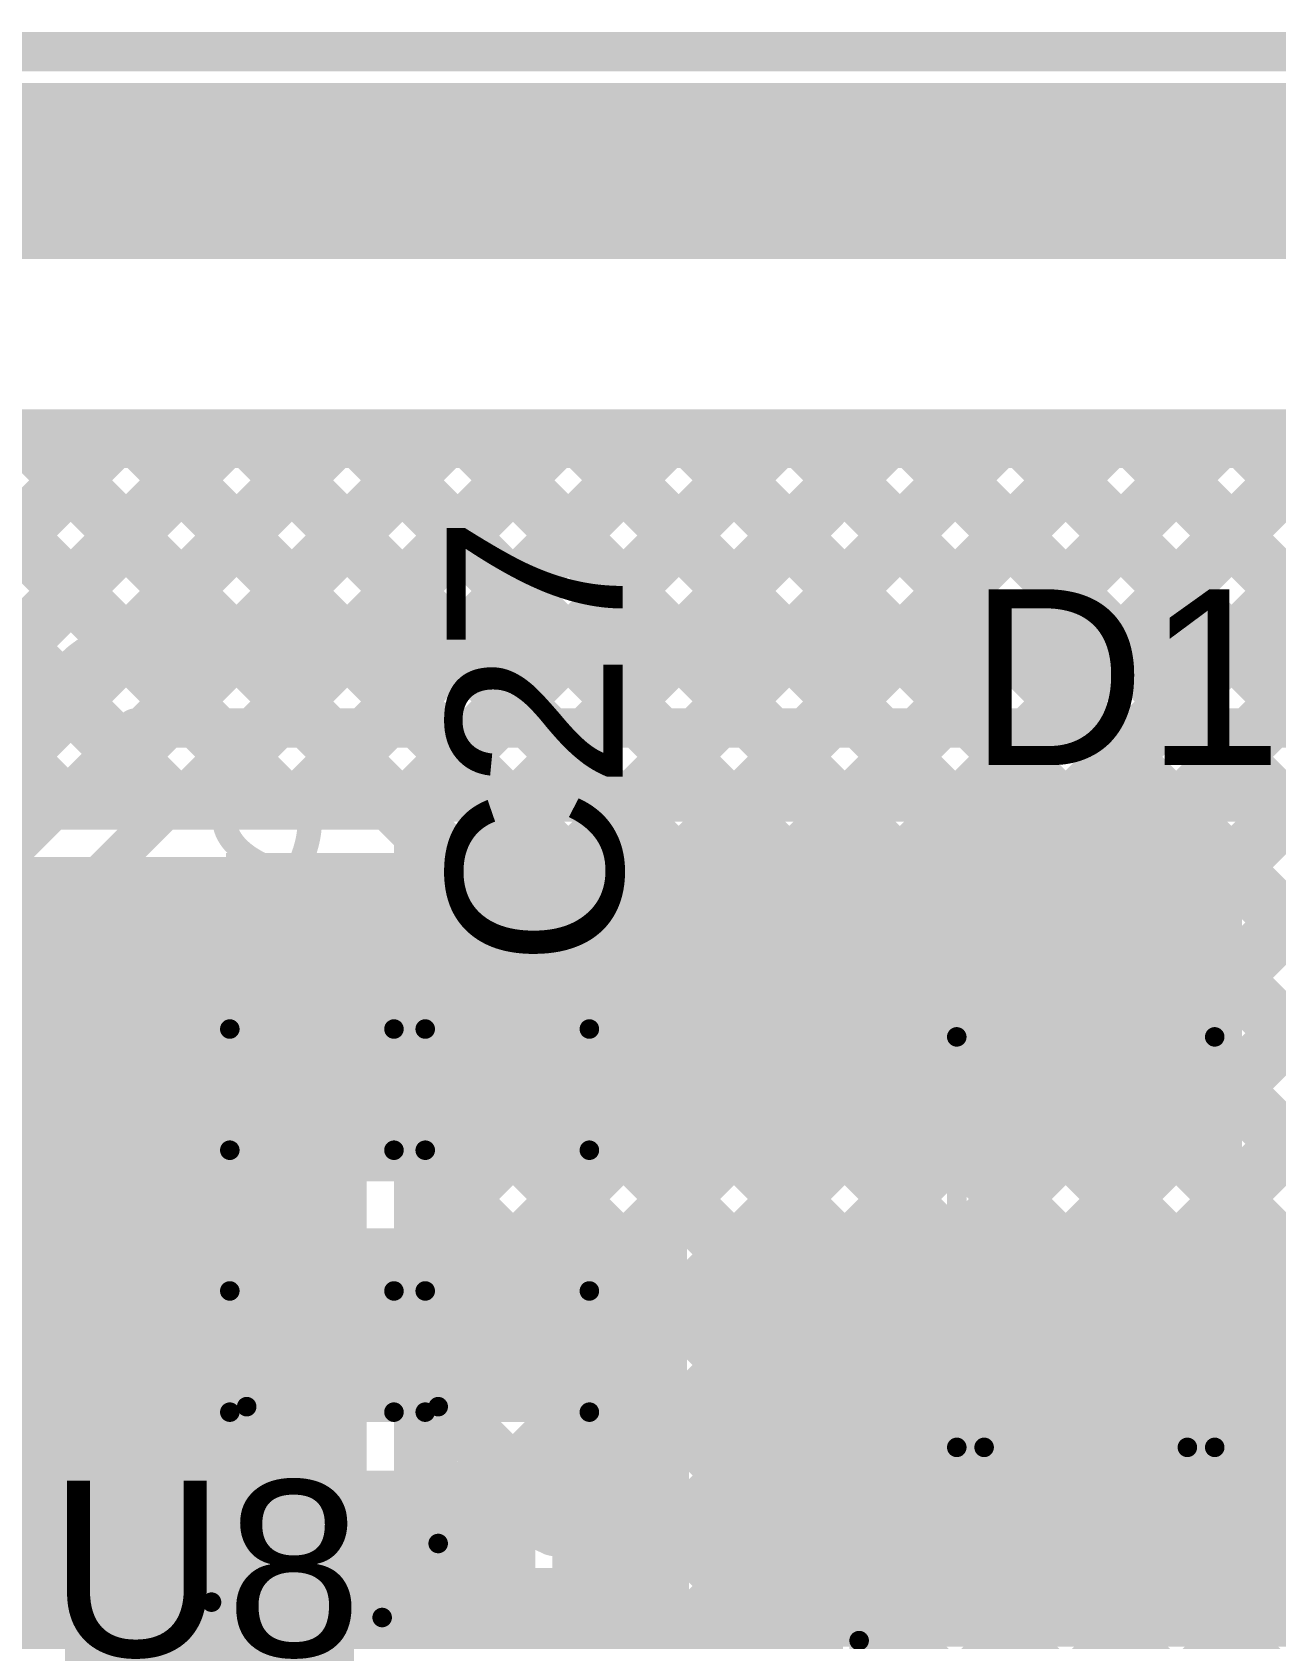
# Model space of a CAD drawing. Header units: millimetres. Extents: x -0.27 to 3.22, y -0.27 to 1.91.
# Drawn here: x 1.8704 to 2.1886, y 1.498 to 1.909 of the extents above; entities that cross this region are included whole.
import ezdxf

# ---------------------------------------------------------------- set-up
doc = ezdxf.new("R2010")
doc.units = ezdxf.units.MM
doc.header["$MEASUREMENT"] = 0
for name, color, linetype in [('BottomLayer', 5, 'Continuous'), ('BottomOverlay', 54, 'Continuous'), ('BottomPaste', 16, 'Continuous'), ('BottomSolder', 6, 'Continuous'), ('Mechanical2', 216, 'Continuous'), ('TopLayer', 1, 'Continuous'), ('TopOverlay', 2, 'Continuous'), ('TopPaste', 8, 'Continuous'), ('TopSolder', 216, 'Continuous'), ('ViaHoleLayer', 16, 'Continuous')]:
    doc.layers.add(name, color=color, linetype=linetype)
doc.styles.add('Arial', font='', dxfattribs={"height": 0.2})
doc.styles.get('Arial').set_extended_font_data('Arial')

# ---------------------------------------------------------------- blocks, each defined once
blk = doc.blocks.new('SOT23_5_12')
at = {"layer": 'TopLayer'}
for points in [[(-0.02921, 0.05287), (-0.02921, 0.02587), (-0.06921, 0.02587), (-0.06921, 0.05287)], [(0.06921, 0.05287), (0.06921, 0.02587), (0.02921, 0.02587), (0.02921, 0.05287)], [(-0.02921, 0.0135), (-0.02921, -0.0135), (-0.06921, -0.0135), (-0.06921, 0.0135)], [(-0.02921, -0.02587), (-0.02921, -0.05287), (-0.06921, -0.05287), (-0.06921, -0.02587)], [(0.06921, -0.02587), (0.06921, -0.05287), (0.02921, -0.05287), (0.02921, -0.02587)]]:
    blk.add_hatch(color=1, dxfattribs=at).paths.add_polyline_path(points)
at = {"layer": 'TopPaste'}
for points in [[(-0.02921, 0.05287), (-0.02921, 0.02587), (-0.06921, 0.02587), (-0.06921, 0.05287)], [(0.06921, 0.05287), (0.06921, 0.02587), (0.02921, 0.02587), (0.02921, 0.05287)], [(-0.02921, 0.0135), (-0.02921, -0.0135), (-0.06921, -0.0135), (-0.06921, 0.0135)], [(-0.02921, -0.02587), (-0.02921, -0.05287), (-0.06921, -0.05287), (-0.06921, -0.02587)], [(0.06921, -0.02587), (0.06921, -0.05287), (0.02921, -0.05287), (0.02921, -0.02587)]]:
    blk.add_hatch(color=8, dxfattribs=at).paths.add_polyline_path(points)
at = {"layer": 'TopSolder'}
for points in [[(-0.02521, 0.05687), (-0.02521, 0.02187), (-0.07321, 0.02187), (-0.07321, 0.05687)], [(0.07321, 0.05687), (0.07321, 0.02187), (0.02521, 0.02187), (0.02521, 0.05687)], [(-0.02521, 0.0175), (-0.02521, -0.0175), (-0.07321, -0.0175), (-0.07321, 0.0175)], [(-0.02521, -0.02187), (-0.02521, -0.05687), (-0.07321, -0.05687), (-0.07321, -0.02187)], [(0.07321, -0.02187), (0.07321, -0.05687), (0.02521, -0.05687), (0.02521, -0.02187)]]:
    blk.add_hatch(color=216, dxfattribs=at).paths.add_polyline_path(points)
at = {"layer": 'TopOverlay'}
for points, const_width in [([(-0.05076, 0.066, 1), (-0.05924, 0.066, 1)], 0.01), ([(-0.06174, 0.066, 1), (-0.05674, 0.066, 1)], 0.005), ([(-0.05326, 0.066, 1), (-0.04826, 0.066, 1)], 0.005), ([(-0.02881, 0.06102, 1), (-0.02631, 0.06102, 1)], 0.0025), ([(0.03221, 0.06102, 1), (0.03471, 0.06102, 1)], 0.0025), ([(0.03054, 0.01437, 1), (0.03304, 0.01437, 1)], 0.0025), ([(0.03054, -0.01319, 1), (0.03304, -0.01319, 1)], 0.0025), ([(-0.03471, -0.06102, 1), (-0.03221, -0.06102, 1)], 0.0025), ([(0.03221, -0.06102, 1), (0.03471, -0.06102, 1)], 0.0025)]:
    blk.add_lwpolyline(points, format="xyb", close=True, dxfattribs=dict(at, const_width=const_width))
at = {"layer": 'TopOverlay', "const_width": 0.005}
for points in [[(0.03346, 0.06102), (-0.02756, 0.06102)], [(0.03179, -0.01319), (0.03179, 0.01437)], [(0.03346, -0.06102), (-0.03346, -0.06102)]]:
    blk.add_lwpolyline(points, dxfattribs=at)
blk = doc.blocks.new('SOT23_3_B_157')
at = {"layer": 'BottomLayer'}
for points in [[(-0.02166, 0.02657), (-0.05316, 0.02657), (-0.05316, 0.05807), (-0.02166, 0.05807)], [(0.05314, 0.02657), (0.02165, 0.02657), (0.02165, 0.05807), (0.05314, 0.05807)], [(0.01574, -0.05807), (-0.01575, -0.05807), (-0.01575, -0.02657), (0.01574, -0.02657)]]:
    blk.add_hatch(color=5, dxfattribs=at).paths.add_polyline_path(points)
at = {"layer": 'BottomPaste'}
for points in [[(-0.02166, 0.02657), (-0.05316, 0.02657), (-0.05316, 0.05807), (-0.02166, 0.05807)], [(0.05314, 0.02657), (0.02165, 0.02657), (0.02165, 0.05807), (0.05314, 0.05807)], [(0.01574, -0.05807), (-0.01575, -0.05807), (-0.01575, -0.02657), (0.01574, -0.02657)]]:
    blk.add_hatch(color=16, dxfattribs=at).paths.add_polyline_path(points)
at = {"layer": 'BottomSolder'}
for points in [[(-0.01766, 0.02257), (-0.05716, 0.02257), (-0.05716, 0.06207), (-0.01766, 0.06207)], [(0.05714, 0.02257), (0.01765, 0.02257), (0.01765, 0.06207), (0.05714, 0.06207)], [(0.01974, -0.06207), (-0.01975, -0.06207), (-0.01975, -0.02257), (0.01974, -0.02257)]]:
    blk.add_hatch(color=6, dxfattribs=at).paths.add_polyline_path(points)
at = {"layer": 'BottomOverlay'}
for points, const_width in [([(-0.062, 0.044, 1), (-0.068, 0.044, 1)], 0.00984), ([(-0.07046, 0.044, 1), (-0.06554, 0.044, 1)], 0.00492), ([(-0.06446, 0.044, 1), (-0.05954, 0.044, 1)], 0.00492), ([(-0.01226, 0.029, 1), (-0.00976, 0.029, 1)], 0.0025), ([(0.00974, 0.029, 1), (0.01224, 0.029, 1)], 0.0025), ([(-0.06226, 0.02, 1), (-0.05976, 0.02, 1)], 0.0025), ([(0.05974, 0.02, 1), (0.06224, 0.02, 1)], 0.0025), ([(-0.06226, -0.029, 1), (-0.05976, -0.029, 1)], 0.0025), ([(-0.06226, -0.029, 1), (-0.05976, -0.029, 1)], 0.0025), ([(-0.02726, -0.029, 1), (-0.02476, -0.029, 1)], 0.0025), ([(0.02474, -0.029, 1), (0.02724, -0.029, 1)], 0.0025), ([(0.05974, -0.029, 1), (0.06224, -0.029, 1)], 0.0025), ([(0.05974, -0.029, 1), (0.06224, -0.029, 1)], 0.0025)]:
    blk.add_lwpolyline(points, format="xyb", close=True, dxfattribs=dict(at, const_width=const_width))
at = {"layer": 'BottomOverlay', "const_width": 0.005}
for points in [[(-0.01101, 0.029), (0.01099, 0.029)], [(-0.06101, 0.02), (-0.06101, -0.029)], [(0.06099, 0.02), (0.06099, -0.029)], [(-0.06101, -0.029), (-0.02601, -0.029)], [(0.02599, -0.029), (0.06099, -0.029)]]:
    blk.add_lwpolyline(points, dxfattribs=at)
blk = doc.blocks.new('SOD123_160')
at = {"layer": 'TopLayer'}
for points in [[(-0.07972, 0.0187), (-0.04429, 0.0187), (-0.04429, -0.0187), (-0.07972, -0.0187)], [(0.04429, 0.0187), (0.07972, 0.0187), (0.07972, -0.0187), (0.04429, -0.0187)]]:
    blk.add_hatch(color=1, dxfattribs=at).paths.add_polyline_path(points)
at = {"layer": 'TopOverlay'}
for points in [[(0.051, 0.022), (0.087, 0.022), (0.087, 0.035), (0.051, 0.035)], [(0.11, 0.035), (0.08311, 0.035), (0.08311, -0.035), (0.11, -0.035)], [(0.051, -0.035), (0.087, -0.035), (0.087, -0.022), (0.051, -0.022)]]:
    blk.add_hatch(color=2, dxfattribs=at).paths.add_polyline_path(points)
at = {"layer": 'TopPaste'}
for points in [[(-0.07972, 0.0187), (-0.04429, 0.0187), (-0.04429, -0.0187), (-0.07972, -0.0187)], [(0.04429, 0.0187), (0.07972, 0.0187), (0.07972, -0.0187), (0.04429, -0.0187)]]:
    blk.add_hatch(color=8, dxfattribs=at).paths.add_polyline_path(points)
at = {"layer": 'TopSolder'}
for points in [[(-0.08372, 0.0227), (-0.04029, 0.0227), (-0.04029, -0.0227), (-0.08372, -0.0227)], [(0.04029, 0.0227), (0.08372, 0.0227), (0.08372, -0.0227), (0.04029, -0.0227)]]:
    blk.add_hatch(color=216, dxfattribs=at).paths.add_polyline_path(points)
at = {"layer": 'TopOverlay', "const_width": 0.005}
for points in [[(-0.054, 0.033), (-0.054, 0.026)], [(-0.054, 0.033), (0.051, 0.033)], [(-0.054, -0.026), (-0.054, -0.033)], [(-0.054, -0.033), (0.051, -0.033)]]:
    blk.add_lwpolyline(points, dxfattribs=at)
at = {"layer": 'TopOverlay', "const_width": 0.0025}
for points in [[(-0.05525, 0.033, 1), (-0.05275, 0.033, 1)], [(-0.05525, 0.033, 1), (-0.05275, 0.033, 1)], [(0.04975, 0.033, 1), (0.05225, 0.033, 1)], [(-0.05525, 0.026, 1), (-0.05275, 0.026, 1)], [(-0.05525, -0.026, 1), (-0.05275, -0.026, 1)], [(-0.05525, -0.033, 1), (-0.05275, -0.033, 1)], [(-0.05525, -0.033, 1), (-0.05275, -0.033, 1)], [(0.04975, -0.033, 1), (0.05225, -0.033, 1)]]:
    blk.add_lwpolyline(points, format="xyb", close=True, dxfattribs=at)
blk = doc.blocks.new('C__0603_163')
at = {"layer": 'TopLayer'}
for points in [[(-0.015, 0.0175), (-0.015, -0.0175), (-0.045, -0.0175), (-0.045, 0.0175)], [(0.045, 0.0175), (0.045, -0.0175), (0.015, -0.0175), (0.015, 0.0175)]]:
    blk.add_hatch(color=1, dxfattribs=at).paths.add_polyline_path(points)
at = {"layer": 'TopPaste'}
for points in [[(-0.015, 0.0175), (-0.015, -0.0175), (-0.045, -0.0175), (-0.045, 0.0175)], [(0.045, 0.0175), (0.045, -0.0175), (0.015, -0.0175), (0.015, 0.0175)]]:
    blk.add_hatch(color=8, dxfattribs=at).paths.add_polyline_path(points)
at = {"layer": 'TopSolder'}
for points in [[(-0.01264, 0.01986), (-0.01264, -0.01986), (-0.04736, -0.01986), (-0.04736, 0.01986)], [(0.04736, 0.01986), (0.04736, -0.01986), (0.01264, -0.01986), (0.01264, 0.01986)]]:
    blk.add_hatch(color=216, dxfattribs=at).paths.add_polyline_path(points)
at = {"layer": 'TopOverlay', "const_width": 0.005}
for points in [[(-0.049, -0.021), (-0.049, 0.021)], [(-0.018, 0.021), (-0.049, 0.021)], [(0.049, 0.021), (0.018, 0.021)], [(0.049, -0.021), (0.049, 0.021)], [(-0.018, -0.021), (-0.049, -0.021)], [(0.049, -0.021), (0.018, -0.021)]]:
    blk.add_lwpolyline(points, dxfattribs=at)
at = {"layer": 'TopOverlay', "const_width": 0.0025}
for points in [[(-0.05025, 0.021, 1), (-0.04775, 0.021, 1)], [(-0.05025, 0.021, 1), (-0.04775, 0.021, 1)], [(-0.01925, 0.021, 1), (-0.01675, 0.021, 1)], [(0.01675, 0.021, 1), (0.01925, 0.021, 1)], [(0.04775, 0.021, 1), (0.05025, 0.021, 1)], [(0.04775, 0.021, 1), (0.05025, 0.021, 1)], [(-0.05025, -0.021, 1), (-0.04775, -0.021, 1)], [(-0.05025, -0.021, 1), (-0.04775, -0.021, 1)], [(-0.01925, -0.021, 1), (-0.01675, -0.021, 1)], [(0.01675, -0.021, 1), (0.01925, -0.021, 1)], [(0.04775, -0.021, 1), (0.05025, -0.021, 1)], [(0.04775, -0.021, 1), (0.05025, -0.021, 1)]]:
    blk.add_lwpolyline(points, format="xyb", close=True, dxfattribs=at)
blk = doc.blocks.new('C__0603_166')
at = {"layer": 'TopLayer'}
for points in [[(-0.015, 0.0175), (-0.015, -0.0175), (-0.045, -0.0175), (-0.045, 0.0175)], [(0.045, 0.0175), (0.045, -0.0175), (0.015, -0.0175), (0.015, 0.0175)]]:
    blk.add_hatch(color=1, dxfattribs=at).paths.add_polyline_path(points)
at = {"layer": 'TopPaste'}
for points in [[(-0.015, 0.0175), (-0.015, -0.0175), (-0.045, -0.0175), (-0.045, 0.0175)], [(0.045, 0.0175), (0.045, -0.0175), (0.015, -0.0175), (0.015, 0.0175)]]:
    blk.add_hatch(color=8, dxfattribs=at).paths.add_polyline_path(points)
at = {"layer": 'TopSolder'}
for points in [[(-0.01264, 0.01986), (-0.01264, -0.01986), (-0.04736, -0.01986), (-0.04736, 0.01986)], [(0.04736, 0.01986), (0.04736, -0.01986), (0.01264, -0.01986), (0.01264, 0.01986)]]:
    blk.add_hatch(color=216, dxfattribs=at).paths.add_polyline_path(points)
at = {"layer": 'TopOverlay', "const_width": 0.005}
for points in [[(-0.018, 0.021), (-0.049, 0.021)], [(-0.049, -0.021), (-0.049, 0.021)], [(0.049, 0.021), (0.018, 0.021)], [(0.049, -0.021), (0.049, 0.021)], [(-0.018, -0.021), (-0.049, -0.021)], [(0.049, -0.021), (0.018, -0.021)]]:
    blk.add_lwpolyline(points, dxfattribs=at)
at = {"layer": 'TopOverlay', "const_width": 0.0025}
for points in [[(-0.05025, 0.021, 1), (-0.04775, 0.021, 1)], [(-0.05025, 0.021, 1), (-0.04775, 0.021, 1)], [(-0.01925, 0.021, 1), (-0.01675, 0.021, 1)], [(0.01675, 0.021, 1), (0.01925, 0.021, 1)], [(0.04775, 0.021, 1), (0.05025, 0.021, 1)], [(0.04775, 0.021, 1), (0.05025, 0.021, 1)], [(-0.05025, -0.021, 1), (-0.04775, -0.021, 1)], [(-0.05025, -0.021, 1), (-0.04775, -0.021, 1)], [(-0.01925, -0.021, 1), (-0.01675, -0.021, 1)], [(0.01675, -0.021, 1), (0.01925, -0.021, 1)], [(0.04775, -0.021, 1), (0.05025, -0.021, 1)], [(0.04775, -0.021, 1), (0.05025, -0.021, 1)]]:
    blk.add_lwpolyline(points, format="xyb", close=True, dxfattribs=at)

msp = doc.modelspace()

# ---------------------------------------------------------------- hatches: boundary and pattern name
at = {"layer": 'BottomLayer'}
for points in [[(1.831, 1.485), (1.956, 1.485), (1.956, 1.698), (1.831, 1.698)], [(1.761, 1.485), (1.92, 1.485), (1.92, 1.516), (1.761, 1.516)]]:
    msp.add_hatch(color=5, dxfattribs=at).paths.add_polyline_path(points)
h = msp.add_hatch(color=5, dxfattribs=at)
edge = h.paths.add_edge_path()
edge.add_arc((1.937, 1.68), 0.01181, 0, 360)
at = {"layer": 'TopLayer'}
for points in [[(-0.081, 1.851), (3.207, 1.851), (3.207, 1.896), (-0.081, 1.896)], [(1.92, 1.615), (2.18, 1.615), (2.18, 1.699), (1.92, 1.699)], [(1.92, 1.557), (2.016, 1.557), (2.016, 1.603), (1.92, 1.603)], [(2.007, 1.466), (2.038, 1.466), (2.038, 1.603), (2.007, 1.603)], [(2.045, 1.496), (2.475, 1.496), (2.475, 1.603), (2.045, 1.603)], [(1.82, 1.495), (1.996, 1.495), (1.996, 1.541), (1.82, 1.541)]]:
    msp.add_hatch(color=1, dxfattribs=at).paths.add_polyline_path(points)
h = msp.add_hatch(color=1, dxfattribs=at)
edge = h.paths.add_edge_path()
edge.add_arc((1.937, 1.68), 0.01181, 0, 360)
at = {"layer": 'ViaHoleLayer'}
h = msp.add_hatch(color=16, dxfattribs=at)
edge = h.paths.add_edge_path()
edge.add_arc((1.937, 1.68), 0.00591, 0, 360)

# ---------------------------------------------------------------- linework, layer by layer
at = {"layer": 'BottomLayer'}
for points, const_width in [([(1.7555, 1.805), (2.6315, 1.805)], 0.015), ([(1.76244, 1.6765), (1.89094, 1.805)], 0.015), ([(1.78481, 1.805), (1.87731, 1.7125)], 0.015), ([(1.81309, 1.805), (1.90559, 1.7125)], 0.015), ([(1.82672, 1.7125), (1.91922, 1.805)], 0.015), ([(1.84138, 1.805), (1.93388, 1.7125)], 0.015), ([(1.85501, 1.7125), (1.94751, 1.805)], 0.015), ([(1.86966, 1.805), (1.96216, 1.7125)], 0.015), ([(1.88329, 1.7125), (1.97579, 1.805)], 0.015), ([(1.89795, 1.805), (2.65155, 1.05139)], 0.015), ([(1.91158, 1.7125), (2.00408, 1.805)], 0.015), ([(1.92623, 1.805), (2.66561, 1.06562)], 0.015), ([(1.93986, 1.7125), (2.03236, 1.805)], 0.015), ([(1.95452, 1.805), (2.68416, 1.07535)], 0.015), ([(1.96815, 1.7125), (2.06065, 1.805)], 0.015), ([(1.9705, 1.54515), (2.23035, 1.805)], 0.015), ([(1.9705, 1.57343), (2.20207, 1.805)], 0.015), ([(1.9705, 1.68657), (2.08893, 1.805)], 0.015), ([(1.9705, 1.65829), (2.11721, 1.805)], 0.015), ([(1.9705, 1.60172), (2.17378, 1.805)], 0.015), ([(1.9705, 1.63), (2.1455, 1.805)], 0.015), ([(1.9828, 1.805), (2.6849, 1.1029)], 0.015), ([(1.98438, 1.53075), (2.25864, 1.805)], 0.015), ([(2.00857, 1.52665), (2.28692, 1.805)], 0.015), ([(2.01108, 1.805), (2.6849, 1.13118)], 0.015), ([(2.0196, 1.5094), (2.3152, 1.805)], 0.015), ([(2.02215, 1.45537), (2.37177, 1.805)], 0.015), ([(2.02215, 1.48366), (2.34349, 1.805)], 0.015), ([(2.02215, 1.3988), (2.42834, 1.805)], 0.015), ([(2.02215, 1.37052), (2.45663, 1.805)], 0.015), ([(2.02215, 1.42709), (2.40006, 1.805)], 0.015), ([(2.02215, 1.34224), (2.48491, 1.805)], 0.015), ([(2.03937, 1.805), (2.6849, 1.15947)], 0.015), ([(2.06765, 1.805), (2.6849, 1.18775)], 0.015), ([(2.09594, 1.805), (2.6849, 1.21604)], 0.015), ([(2.12422, 1.805), (2.6849, 1.24432)], 0.015), ([(2.15251, 1.805), (2.6849, 1.2726)], 0.015), ([(2.18079, 1.805), (2.6849, 1.30089)], 0.015), ([(1.8165, 1.7125), (1.9705, 1.7125)], 0.015), ([(1.96216, 1.7125), (1.9705, 1.70416)], 0.015), ([(1.9705, 1.52665), (1.9705, 1.7125)], 0.015), ([(1.9705, 1.70416), (2.64201, 1.03265)], 0.015), ([(1.9705, 1.67588), (2.63895, 1.00743)], 0.015), ([(1.9705, 1.64759), (2.68159, 0.9365)], 0.015), ([(1.9705, 1.61931), (2.65331, 0.9365)], 0.015), ([(1.9705, 1.59103), (2.62503, 0.9365)], 0.015), ([(1.9705, 1.56274), (2.00659, 1.52665)], 0.015), ([(1.9705, 1.53446), (1.97606, 1.5289)], 0.015), ([(2.00424, 1.52665), (2.01789, 1.52665)], 0.015), ([(2.01789, 1.51299), (2.01789, 1.52665)], 0.015), ([(2.01789, 1.51535), (2.59674, 0.9365)], 0.015), ([(1.98765, 0.95635), (1.98765, 1.4964)], 0.04), ([(2.02215, 0.97064), (2.02215, 1.4964)], 0.015)]:
    msp.add_lwpolyline(points, dxfattribs=dict(at, const_width=const_width))
for points, const_width in [([(1.86591, 1.805, 1), (1.87341, 1.805, 1)], 0.0075), ([(1.88719, 1.805, 1), (1.89469, 1.805, 1)], 0.0075), ([(1.8942, 1.805, 1), (1.9017, 1.805, 1)], 0.0075), ([(1.91547, 1.805, 1), (1.92297, 1.805, 1)], 0.0075), ([(1.92248, 1.805, 1), (1.92998, 1.805, 1)], 0.0075), ([(1.94376, 1.805, 1), (1.95126, 1.805, 1)], 0.0075), ([(1.95077, 1.805, 1), (1.95827, 1.805, 1)], 0.0075), ([(1.97204, 1.805, 1), (1.97954, 1.805, 1)], 0.0075), ([(1.97905, 1.805, 1), (1.98655, 1.805, 1)], 0.0075), ([(2.00033, 1.805, 1), (2.00783, 1.805, 1)], 0.0075), ([(2.00733, 1.805, 1), (2.01483, 1.805, 1)], 0.0075), ([(2.02861, 1.805, 1), (2.03611, 1.805, 1)], 0.0075), ([(2.03562, 1.805, 1), (2.04312, 1.805, 1)], 0.0075), ([(2.0569, 1.805, 1), (2.0644, 1.805, 1)], 0.0075), ([(2.0639, 1.805, 1), (2.0714, 1.805, 1)], 0.0075), ([(2.08518, 1.805, 1), (2.09268, 1.805, 1)], 0.0075), ([(2.09219, 1.805, 1), (2.09969, 1.805, 1)], 0.0075), ([(2.11346, 1.805, 1), (2.12096, 1.805, 1)], 0.0075), ([(2.12047, 1.805, 1), (2.12797, 1.805, 1)], 0.0075), ([(2.14175, 1.805, 1), (2.14925, 1.805, 1)], 0.0075), ([(2.14876, 1.805, 1), (2.15626, 1.805, 1)], 0.0075), ([(2.17003, 1.805, 1), (2.17753, 1.805, 1)], 0.0075), ([(2.17704, 1.805, 1), (2.18454, 1.805, 1)], 0.0075), ([(1.87356, 1.7125, 1), (1.88106, 1.7125, 1)], 0.0075), ([(1.87954, 1.7125, 1), (1.88704, 1.7125, 1)], 0.0075), ([(1.90184, 1.7125, 1), (1.90934, 1.7125, 1)], 0.0075), ([(1.90783, 1.7125, 1), (1.91533, 1.7125, 1)], 0.0075), ([(1.93013, 1.7125, 1), (1.93763, 1.7125, 1)], 0.0075), ([(1.93611, 1.7125, 1), (1.94361, 1.7125, 1)], 0.0075), ([(1.95841, 1.7125, 1), (1.96591, 1.7125, 1)], 0.0075), ([(1.95841, 1.7125, 1), (1.96591, 1.7125, 1)], 0.0075), ([(1.9644, 1.7125, 1), (1.9719, 1.7125, 1)], 0.0075), ([(1.96675, 1.7125, 1), (1.97425, 1.7125, 1)], 0.0075), ([(1.96675, 1.7125, 1), (1.97425, 1.7125, 1)], 0.0075), ([(1.96675, 1.70416, 1), (1.97425, 1.70416, 1)], 0.0075), ([(1.96675, 1.70416, 1), (1.97425, 1.70416, 1)], 0.0075), ([(1.96675, 1.68657, 1), (1.97425, 1.68657, 1)], 0.0075), ([(1.96675, 1.67588, 1), (1.97425, 1.67588, 1)], 0.0075), ([(1.96675, 1.65829, 1), (1.97425, 1.65829, 1)], 0.0075), ([(1.96675, 1.64759, 1), (1.97425, 1.64759, 1)], 0.0075), ([(1.96675, 1.63, 1), (1.97425, 1.63, 1)], 0.0075), ([(1.96675, 1.61931, 1), (1.97425, 1.61931, 1)], 0.0075), ([(1.96675, 1.60172, 1), (1.97425, 1.60172, 1)], 0.0075), ([(1.96675, 1.59103, 1), (1.97425, 1.59103, 1)], 0.0075), ([(1.96675, 1.57343, 1), (1.97425, 1.57343, 1)], 0.0075), ([(1.96675, 1.56274, 1), (1.97425, 1.56274, 1)], 0.0075), ([(1.96675, 1.54515, 1), (1.97425, 1.54515, 1)], 0.0075), ([(1.96675, 1.53446, 1), (1.97425, 1.53446, 1)], 0.0075), ([(1.98063, 1.53075, 1), (1.98813, 1.53075, 1)], 0.0075), ([(1.96675, 1.52665, 1), (1.97425, 1.52665, 1)], 0.0075), ([(1.9673, 1.52665, 1), (1.9748, 1.52665, 1)], 0.0075), ([(1.97231, 1.5289, 1), (1.97981, 1.5289, 1)], 0.0075), ([(2.00049, 1.52665, 1), (2.00799, 1.52665, 1)], 0.0075), ([(2.00049, 1.52665, 1), (2.00799, 1.52665, 1)], 0.0075), ([(2.00284, 1.52665, 1), (2.01034, 1.52665, 1)], 0.0075), ([(2.00482, 1.52665, 1), (2.01232, 1.52665, 1)], 0.0075), ([(2.01414, 1.52665, 1), (2.02164, 1.52665, 1)], 0.0075), ([(2.01414, 1.52665, 1), (2.02164, 1.52665, 1)], 0.0075), ([(2.01414, 1.51535, 1), (2.02164, 1.51535, 1)], 0.0075), ([(2.01414, 1.51299, 1), (2.02164, 1.51299, 1)], 0.0075), ([(2.01414, 1.51299, 1), (2.02164, 1.51299, 1)], 0.0075), ([(2.01585, 1.5094, 1), (2.02335, 1.5094, 1)], 0.0075), ([(1.97765, 1.4964, 1), (1.99765, 1.4964, 1)], 0.02), ([(2.0184, 1.4964, 1), (2.0259, 1.4964, 1)], 0.0075), ([(2.0184, 1.4964, 1), (2.0259, 1.4964, 1)], 0.0075)]:
    msp.add_lwpolyline(points, format="xyb", close=True, dxfattribs=dict(at, const_width=const_width))
at = {"layer": 'BottomLayer', "const_width": 0.015}
for points in [[(1.97105, 1.52665, -0.256258), (2.00424, 1.52665)], [(2.01789, 1.51299, -0.126092), (2.02215, 1.4964)]]:
    msp.add_lwpolyline(points, format="xyb", dxfattribs=at)
at = {"layer": 'Mechanical2', "const_width": 0.01}
msp.add_lwpolyline([(-0.087, 1.904), (3.215, 1.904)], dxfattribs=at)
at = {"layer": 'TopLayer'}
for points, const_width in [([(1.8475, 1.805), (3.03251, 1.805)], 0.015), ([(1.8475, 1.76156), (1.89094, 1.805)], 0.015), ([(1.8475, 1.73328), (1.91922, 1.805)], 0.015), ([(1.86966, 1.805), (1.92416, 1.7505)], 0.015), ([(1.89253, 1.75002), (1.94751, 1.805)], 0.015), ([(1.89795, 1.805), (1.95245, 1.7505)], 0.015), ([(1.92129, 1.7505), (1.97579, 1.805)], 0.015), ([(1.92623, 1.805), (1.98073, 1.7505)], 0.015), ([(1.94958, 1.7505), (2.00408, 1.805)], 0.015), ([(1.95452, 1.805), (2.00902, 1.7505)], 0.015), ([(1.97786, 1.7505), (2.03236, 1.805)], 0.015), ([(1.9828, 1.805), (2.0373, 1.7505)], 0.015), ([(2.00615, 1.7505), (2.06065, 1.805)], 0.015), ([(2.01108, 1.805), (2.06558, 1.7505)], 0.015), ([(2.03443, 1.7505), (2.08893, 1.805)], 0.015), ([(2.03937, 1.805), (2.09387, 1.7505)], 0.015), ([(2.06271, 1.7505), (2.11721, 1.805)], 0.015), ([(2.06765, 1.805), (2.12215, 1.7505)], 0.015), ([(2.091, 1.7505), (2.1455, 1.805)], 0.015), ([(2.09594, 1.805), (2.15044, 1.7505)], 0.015), ([(2.11928, 1.7505), (2.17378, 1.805)], 0.015), ([(2.12422, 1.805), (2.17872, 1.7505)], 0.015), ([(2.14757, 1.7505), (2.20207, 1.805)], 0.015), ([(2.15251, 1.805), (2.20701, 1.7505)], 0.015), ([(2.17585, 1.7505), (2.23035, 1.805)], 0.015), ([(2.18079, 1.805), (2.23529, 1.7505)], 0.015), ([(1.8475, 1.79888), (1.8959, 1.75048)], 0.015), ([(1.8475, 1.77059), (1.87817, 1.73993)], 0.015), ([(1.89681, 1.7505), (2.796, 1.7505)], 0.015), ([(1.8475, 1.70926), (1.88303, 1.74479)], 0.015), ([(1.8475, 1.74231), (1.86402, 1.72579)], 0.015), ([(1.70518, 1.53936), (1.89681, 1.731)], 0.01), ([(1.89681, 1.731), (2.796, 1.731)], 0.01), ([(1.714, 1.51968), (1.90633, 1.712)], 0.01), ([(1.90633, 1.712), (2.604, 1.712)], 0.01), ([(1.803, 1.575), (1.942, 1.575)], 0.022)]:
    msp.add_lwpolyline(points, dxfattribs=dict(at, const_width=const_width))
for points, const_width in [([(1.86591, 1.805, 1), (1.87341, 1.805, 1)], 0.0075), ([(1.88719, 1.805, 1), (1.89469, 1.805, 1)], 0.0075), ([(1.8942, 1.805, 1), (1.9017, 1.805, 1)], 0.0075), ([(1.91547, 1.805, 1), (1.92297, 1.805, 1)], 0.0075), ([(1.92248, 1.805, 1), (1.92998, 1.805, 1)], 0.0075), ([(1.94376, 1.805, 1), (1.95126, 1.805, 1)], 0.0075), ([(1.95077, 1.805, 1), (1.95827, 1.805, 1)], 0.0075), ([(1.97204, 1.805, 1), (1.97954, 1.805, 1)], 0.0075), ([(1.97905, 1.805, 1), (1.98655, 1.805, 1)], 0.0075), ([(2.00033, 1.805, 1), (2.00783, 1.805, 1)], 0.0075), ([(2.00733, 1.805, 1), (2.01483, 1.805, 1)], 0.0075), ([(2.02861, 1.805, 1), (2.03611, 1.805, 1)], 0.0075), ([(2.03562, 1.805, 1), (2.04312, 1.805, 1)], 0.0075), ([(2.0569, 1.805, 1), (2.0644, 1.805, 1)], 0.0075), ([(2.0639, 1.805, 1), (2.0714, 1.805, 1)], 0.0075), ([(2.08518, 1.805, 1), (2.09268, 1.805, 1)], 0.0075), ([(2.09219, 1.805, 1), (2.09969, 1.805, 1)], 0.0075), ([(2.11346, 1.805, 1), (2.12096, 1.805, 1)], 0.0075), ([(2.12047, 1.805, 1), (2.12797, 1.805, 1)], 0.0075), ([(2.14175, 1.805, 1), (2.14925, 1.805, 1)], 0.0075), ([(2.14876, 1.805, 1), (2.15626, 1.805, 1)], 0.0075), ([(2.17003, 1.805, 1), (2.17753, 1.805, 1)], 0.0075), ([(2.17704, 1.805, 1), (2.18454, 1.805, 1)], 0.0075), ([(1.88878, 1.75002, 1), (1.89628, 1.75002, 1)], 0.0075), ([(1.89215, 1.75048, 1), (1.89965, 1.75048, 1)], 0.0075), ([(1.89306, 1.7505, 1), (1.90056, 1.7505, 1)], 0.0075), ([(1.89306, 1.7505, 1), (1.90056, 1.7505, 1)], 0.0075), ([(1.89306, 1.7505, 1), (1.90056, 1.7505, 1)], 0.0075), ([(1.91754, 1.7505, 1), (1.92504, 1.7505, 1)], 0.0075), ([(1.92041, 1.7505, 1), (1.92791, 1.7505, 1)], 0.0075), ([(1.94583, 1.7505, 1), (1.95333, 1.7505, 1)], 0.0075), ([(1.9487, 1.7505, 1), (1.9562, 1.7505, 1)], 0.0075), ([(1.97411, 1.7505, 1), (1.98161, 1.7505, 1)], 0.0075), ([(1.97698, 1.7505, 1), (1.98448, 1.7505, 1)], 0.0075), ([(2.0024, 1.7505, 1), (2.0099, 1.7505, 1)], 0.0075), ([(2.00527, 1.7505, 1), (2.01277, 1.7505, 1)], 0.0075), ([(2.03068, 1.7505, 1), (2.03818, 1.7505, 1)], 0.0075), ([(2.03355, 1.7505, 1), (2.04105, 1.7505, 1)], 0.0075), ([(2.05896, 1.7505, 1), (2.06646, 1.7505, 1)], 0.0075), ([(2.06183, 1.7505, 1), (2.06933, 1.7505, 1)], 0.0075), ([(2.08725, 1.7505, 1), (2.09475, 1.7505, 1)], 0.0075), ([(2.09012, 1.7505, 1), (2.09762, 1.7505, 1)], 0.0075), ([(2.11553, 1.7505, 1), (2.12303, 1.7505, 1)], 0.0075), ([(2.1184, 1.7505, 1), (2.1259, 1.7505, 1)], 0.0075), ([(2.14382, 1.7505, 1), (2.15132, 1.7505, 1)], 0.0075), ([(2.14669, 1.7505, 1), (2.15419, 1.7505, 1)], 0.0075), ([(2.1721, 1.7505, 1), (2.1796, 1.7505, 1)], 0.0075), ([(2.17497, 1.7505, 1), (2.18247, 1.7505, 1)], 0.0075), ([(1.87928, 1.74479, 1), (1.88678, 1.74479, 1)], 0.0075), ([(1.87928, 1.74479, 1), (1.88678, 1.74479, 1)], 0.0075), ([(1.87928, 1.74479, 1), (1.88678, 1.74479, 1)], 0.0075), ([(1.87442, 1.73993, 1), (1.88192, 1.73993, 1)], 0.0075), ([(1.89431, 1.731, 1), (1.89931, 1.731, 1)], 0.005), ([(1.89431, 1.731, 1), (1.89931, 1.731, 1)], 0.005), ([(1.86027, 1.72579, 1), (1.86777, 1.72579, 1)], 0.0075), ([(1.90383, 1.712, 1), (1.90883, 1.712, 1)], 0.005), ([(1.90383, 1.712, 1), (1.90883, 1.712, 1)], 0.005), ([(1.9365, 1.575, 1), (1.9475, 1.575, 1)], 0.011)]:
    msp.add_lwpolyline(points, format="xyb", close=True, dxfattribs=dict(at, const_width=const_width))
at = {"layer": 'TopLayer', "const_width": 0.015}
msp.add_lwpolyline([(1.88303, 1.74479, -0.198912), (1.89681, 1.7505)], format="xyb", dxfattribs=at)
msp.add_lwpolyline([(1.88303, 1.74479, -0.198912), (1.89681, 1.7505)], format="xyb", dxfattribs=at)

# ---------------------------------------------------------------- block references
for name, p, rotation in [('SOD123_160', (2.14, 1.60099), 90), ('C__0603_163', (1.942, 1.605), 270), ('C__0603_166', (1.992, 1.605), 270), ('SOT23_3_B_157', (1.94532, 1.49641), 90), ('SOT23_5_12', (2.021, 1.47), 270)]:
    msp.add_blockref(name, p, dxfattribs=dict(rotation=rotation))

# ---------------------------------------------------------------- texts
at = {"layer": 'TopOverlay', "style": 'Arial'}
msp.add_text('C27', height=0.045, rotation=90, dxfattribs=at).set_placement((2.02149, 1.67002))
for s, p in [('D1', (2.11001, 1.72151)), ('U8', (1.87451, 1.49351))]:
    msp.add_text(s, height=0.045, dxfattribs=at).set_placement(p)
at = {"layer": 'TopOverlay', "style": 'Arial', "text_generation_flag": 2}
msp.add_text('&', height=0.06, rotation=360, dxfattribs=at).set_placement((1.95823, 1.6599))

doc.saveas('drawing.dxf')
